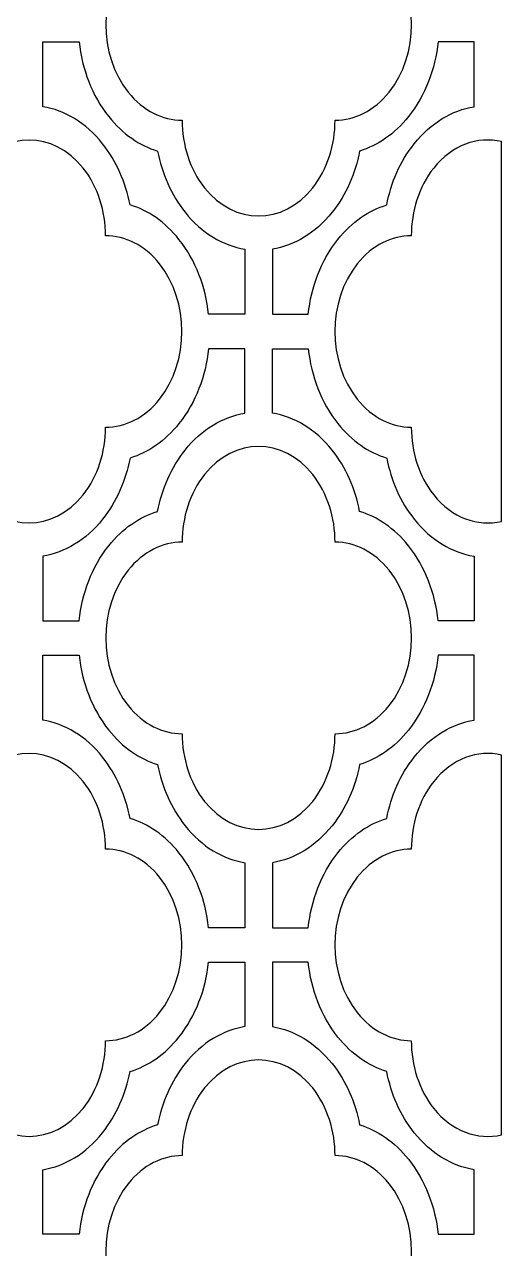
# Model space of a CAD drawing. Header units: centimetres. Extents: x -88 to 88, y -108 to 108.
# Drawn here: x -34.3 to -6.4, y -71.5 to 0 of the extents above; entities that cross this region are included whole.
import ezdxf

# ---------------------------------------------------------------- set-up
doc = ezdxf.new("R2010")
doc.units = ezdxf.units.CM
doc.header["$MEASUREMENT"] = 0
doc.layers.add('layer 1', color=7, linetype='Continuous')

msp = doc.modelspace()

# ---------------------------------------------------------------- linework, layer by layer
at = {"layer": 'layer 1', "color": 114}
for points, knots in [([(-25.06943, 5.59285), (-25.06894, 7.02351), (-24.63297, 8.45397), (-23.76153, 9.54527), (-23.76153, 9.54527), (-22.01764, 11.72912), (-19.1892, 11.72911), (-17.44532, 9.54527), (-17.44532, 9.54527), (-16.57389, 8.45397), (-16.1379, 7.02353), (-16.13741, 5.59285), (-16.13741, 5.59285), (-14.99497, 5.59224), (-13.85269, 5.04627), (-12.98126, 3.95499), (-12.98126, 3.95499), (-11.23738, 1.77114), (-11.23738, -1.77089), (-12.98126, -3.95473), (-12.98126, -3.95473), (-13.85264, -5.04595), (-14.99482, -5.59191), (-16.13719, -5.59259), (-16.13719, -5.59259), (-16.13767, -7.02333), (-16.57367, -8.45387), (-17.44516, -9.54523), (-17.44516, -9.54523), (-19.18912, -11.72918), (-22.01771, -11.72915), (-23.76168, -9.54522), (-23.76168, -9.54522), (-24.63316, -8.45387), (-25.06916, -7.02335), (-25.06964, -5.59261), (-25.06964, -5.59261), (-26.21201, -5.59193), (-27.3542, -5.04595), (-28.22558, -3.95473), (-28.22558, -3.95473), (-29.96947, -1.77089), (-29.96947, 1.77114), (-28.22558, 3.95499), (-28.22558, 3.95499), (-27.35415, 5.04627), (-26.21187, 5.59224), (-25.06943, 5.59285)], [0, 0, 0, 0, 0.07692308, 0.07692308, 0.07692308, 0.07692308, 0.15384615, 0.15384615, 0.15384615, 0.15384615, 0.23076923, 0.23076923, 0.23076923, 0.23076923, 0.30769231, 0.30769231, 0.30769231, 0.30769231, 0.38461538, 0.38461538, 0.38461538, 0.38461538, 0.46153846, 0.46153846, 0.46153846, 0.46153846, 0.53846154, 0.53846154, 0.53846154, 0.53846154, 0.61538462, 0.61538462, 0.61538462, 0.61538462, 0.69230769, 0.69230769, 0.69230769, 0.69230769, 0.76923077, 0.76923077, 0.76923077, 0.76923077, 0.84615385, 0.84615385, 0.84615385, 0.84615385, 1, 1, 1, 1]), ([(-21.40733, -16.92447), (-21.40734, -15.65971), (-21.40733, -14.39493), (-21.40733, -13.13017), (-21.40733, -13.13017), (-22.6843, -12.91792), (-23.91766, -12.19752), (-24.89865, -10.96904), (-24.89865, -10.96904), (-25.71602, -9.94545), (-26.25169, -8.70245), (-26.50569, -7.39129), (-26.50569, -7.39129), (-27.55273, -7.0732), (-28.54533, -6.40235), (-29.36271, -5.37875), (-29.36271, -5.37875), (-30.34369, -4.15027), (-30.91894, -2.60579), (-31.08845, -1.0067), (-31.08845, -1.0067), (-31.08845, -1.0067), (-33.2107, -1.00674), (-33.2107, -1.00674), (-33.2107, -1.00674), (-33.2107, -1.00674), (-33.2107, -4.80081), (-33.2107, -4.80081), (-33.2107, -4.80081), (-31.93376, -5.01306), (-30.70038, -5.73343), (-29.71939, -6.96192), (-29.71939, -6.96192), (-28.90201, -7.98551), (-28.36631, -9.22853), (-28.11232, -10.53972), (-28.11232, -10.53972), (-27.0653, -10.85781), (-26.07271, -11.52862), (-25.25533, -12.55221), (-25.25533, -12.55221), (-24.2743, -13.78075), (-23.69903, -15.32534), (-23.52956, -16.92453), (-23.52956, -16.92453), (-23.52956, -16.92453), (-21.40733, -16.92447), (-21.40733, -16.92447)], [0, 0, 0, 0, 0.07692308, 0.07692308, 0.07692308, 0.07692308, 0.15384615, 0.15384615, 0.15384615, 0.15384615, 0.23076923, 0.23076923, 0.23076923, 0.23076923, 0.30769231, 0.30769231, 0.30769231, 0.30769231, 0.38461538, 0.38461538, 0.38461538, 0.38461538, 0.46153846, 0.46153846, 0.46153846, 0.46153846, 0.53846154, 0.53846154, 0.53846154, 0.53846154, 0.61538462, 0.61538462, 0.61538462, 0.61538462, 0.69230769, 0.69230769, 0.69230769, 0.69230769, 0.76923077, 0.76923077, 0.76923077, 0.76923077, 0.84615385, 0.84615385, 0.84615385, 0.84615385, 1, 1, 1, 1]), ([(-19.7995, -16.92447), (-19.79951, -15.65971), (-19.79953, -14.39494), (-19.79954, -13.13018), (-19.79954, -13.13018), (-18.52257, -12.91794), (-17.2892, -12.19755), (-16.30819, -10.96904), (-16.30819, -10.96904), (-15.49082, -9.94546), (-14.95512, -8.70245), (-14.70111, -7.39128), (-14.70111, -7.39128), (-13.65409, -7.0732), (-12.66149, -6.40232), (-11.84413, -5.37875), (-11.84413, -5.37875), (-10.86316, -4.1503), (-10.28787, -2.60583), (-10.11836, -1.00675), (-10.11836, -1.00675), (-10.11836, -1.00675), (-8.02114, -1.00675), (-8.02114, -1.00675), (-8.02114, -1.00675), (-8.02114, -1.00675), (-8.02114, -1.00676), (-8.02114, -1.00676), (-8.02114, -1.00676), (-8.02114, -1.00676), (-8.0211, -4.80104), (-8.0211, -4.80104), (-8.0211, -4.80104), (-9.29808, -5.01329), (-10.53145, -5.73368), (-11.51246, -6.96218), (-11.51246, -6.96218), (-12.32982, -7.98576), (-12.86553, -9.22877), (-13.11953, -10.53994), (-13.11953, -10.53994), (-14.16656, -10.85802), (-15.15915, -11.5289), (-15.97652, -12.55248), (-15.97652, -12.55248), (-16.95748, -13.78093), (-17.53278, -15.32539), (-17.70229, -16.92447), (-17.70229, -16.92447), (-17.70229, -16.92447), (-19.7995, -16.92447), (-19.7995, -16.92447)], [0, 0, 0, 0, 0.07142857, 0.07142857, 0.07142857, 0.07142857, 0.14285714, 0.14285714, 0.14285714, 0.14285714, 0.21428571, 0.21428571, 0.21428571, 0.21428571, 0.28571429, 0.28571429, 0.28571429, 0.28571429, 0.35714286, 0.35714286, 0.35714286, 0.35714286, 0.42857143, 0.42857143, 0.42857143, 0.42857143, 0.5, 0.5, 0.5, 0.5, 0.57142857, 0.57142857, 0.57142857, 0.57142857, 0.64285714, 0.64285714, 0.64285714, 0.64285714, 0.71428571, 0.71428571, 0.71428571, 0.71428571, 0.78571429, 0.78571429, 0.78571429, 0.78571429, 0.85714286, 0.85714286, 0.85714286, 0.85714286, 1, 1, 1, 1]), ([(-38.48063, -12.33836), (-38.48014, -10.9077), (-38.04417, -9.47723), (-37.17273, -8.38593), (-37.17273, -8.38593), (-35.42885, -6.20208), (-32.6004, -6.20209), (-30.85652, -8.38593), (-30.85652, -8.38593), (-29.98509, -9.47723), (-29.5491, -10.90767), (-29.54861, -12.33836), (-29.54861, -12.33836), (-28.40618, -12.33896), (-27.26389, -12.88493), (-26.39246, -13.97621), (-26.39246, -13.97621), (-24.64858, -16.16006), (-24.64858, -19.7021), (-26.39246, -21.88593), (-26.39246, -21.88593), (-27.26384, -22.97715), (-28.40603, -23.52311), (-29.54839, -23.52379), (-29.54839, -23.52379), (-29.54887, -24.95453), (-29.98488, -26.38508), (-30.85636, -27.47643), (-30.85636, -27.47643), (-32.60033, -29.66038), (-35.42892, -29.66036), (-37.17288, -27.47642), (-37.17288, -27.47642), (-38.04436, -26.38508), (-38.48036, -24.95455), (-38.48085, -23.52381), (-38.48085, -23.52381), (-39.62321, -23.52313), (-40.76541, -22.97715), (-41.63679, -21.88593), (-41.63679, -21.88593), (-43.38067, -19.7021), (-43.38067, -16.16006), (-41.63679, -13.97621), (-41.63679, -13.97621), (-40.76535, -12.88493), (-39.62308, -12.33896), (-38.48063, -12.33836)], [0, 0, 0, 0, 0.07692308, 0.07692308, 0.07692308, 0.07692308, 0.15384615, 0.15384615, 0.15384615, 0.15384615, 0.23076923, 0.23076923, 0.23076923, 0.23076923, 0.30769231, 0.30769231, 0.30769231, 0.30769231, 0.38461538, 0.38461538, 0.38461538, 0.38461538, 0.46153846, 0.46153846, 0.46153846, 0.46153846, 0.53846154, 0.53846154, 0.53846154, 0.53846154, 0.61538462, 0.61538462, 0.61538462, 0.61538462, 0.69230769, 0.69230769, 0.69230769, 0.69230769, 0.76923077, 0.76923077, 0.76923077, 0.76923077, 0.84615385, 0.84615385, 0.84615385, 0.84615385, 1, 1, 1, 1]), ([(-6.41334, -6.83884), (-6.41334, -6.83884), (-6.41334, -29.02358), (-6.41334, -29.02358), (-6.41334, -29.02358), (-7.80699, -29.3412), (-9.29811, -28.8255), (-10.37533, -27.4765), (-10.37533, -27.4765), (-11.24676, -26.38521), (-11.68274, -24.95475), (-11.68324, -23.52407), (-11.68324, -23.52407), (-12.82567, -23.52347), (-13.96795, -22.9775), (-14.83939, -21.88621), (-14.83939, -21.88621), (-16.58326, -19.70236), (-16.58326, -16.16033), (-14.83939, -13.97649), (-14.83939, -13.97649), (-13.96801, -12.88527), (-12.82582, -12.33932), (-11.68346, -12.33864), (-11.68346, -12.33864), (-11.68298, -10.9079), (-11.24697, -9.47735), (-10.37549, -8.386), (-10.37549, -8.386), (-9.29821, -7.03694), (-7.80705, -6.52121), (-6.41334, -6.83884)], [0, 0, 0, 0, 0.11111111, 0.11111111, 0.11111111, 0.11111111, 0.22222222, 0.22222222, 0.22222222, 0.22222222, 0.33333333, 0.33333333, 0.33333333, 0.33333333, 0.44444444, 0.44444444, 0.44444444, 0.44444444, 0.55555556, 0.55555556, 0.55555556, 0.55555556, 0.66666667, 0.66666667, 0.66666667, 0.66666667, 0.77777778, 0.77777778, 0.77777778, 0.77777778, 1, 1, 1, 1]), ([(-21.40733, -18.93796), (-21.40733, -18.93796), (-21.40733, -19.92973), (-21.40733, -19.92973), (-21.40733, -19.92973), (-21.40733, -19.92973), (-21.40733, -19.9369), (-21.40733, -19.9369), (-21.40733, -19.9369), (-21.40733, -19.9369), (-21.4073, -22.70092), (-21.4073, -22.70092), (-21.4073, -22.70092), (-22.68427, -22.91317), (-23.91764, -23.63356), (-24.89865, -24.86206), (-24.89865, -24.86206), (-25.71601, -25.88564), (-26.25172, -27.12866), (-26.50572, -28.43983), (-26.50572, -28.43983), (-27.55275, -28.7579), (-28.54535, -29.42878), (-29.36271, -30.45236), (-29.36271, -30.45236), (-30.34367, -31.68081), (-30.91897, -33.22528), (-31.08848, -34.82435), (-31.08848, -34.82435), (-31.08848, -34.82435), (-33.2107, -34.82436), (-33.2107, -34.82436), (-33.2107, -34.82436), (-33.2107, -34.82436), (-33.21075, -31.06138), (-33.21075, -31.06138), (-33.21075, -31.06138), (-31.93377, -30.84914), (-30.7004, -30.12875), (-29.71939, -28.90024), (-29.71939, -28.90024), (-28.90203, -27.87667), (-28.36632, -26.63365), (-28.11232, -25.32248), (-28.11232, -25.32248), (-27.06529, -25.00441), (-26.0727, -24.33352), (-25.25533, -23.30995), (-25.25533, -23.30995), (-24.27437, -22.0815), (-23.69907, -20.53703), (-23.52956, -18.93796), (-23.52956, -18.93796), (-23.52956, -18.93796), (-21.40733, -18.93796), (-21.40733, -18.93796)], [0, 0, 0, 0, 0.06666667, 0.06666667, 0.06666667, 0.06666667, 0.13333333, 0.13333333, 0.13333333, 0.13333333, 0.2, 0.2, 0.2, 0.2, 0.26666667, 0.26666667, 0.26666667, 0.26666667, 0.33333333, 0.33333333, 0.33333333, 0.33333333, 0.4, 0.4, 0.4, 0.4, 0.46666667, 0.46666667, 0.46666667, 0.46666667, 0.53333333, 0.53333333, 0.53333333, 0.53333333, 0.6, 0.6, 0.6, 0.6, 0.66666667, 0.66666667, 0.66666667, 0.66666667, 0.73333333, 0.73333333, 0.73333333, 0.73333333, 0.8, 0.8, 0.8, 0.8, 0.86666667, 0.86666667, 0.86666667, 0.86666667, 1, 1, 1, 1]), ([(-19.7995, -18.93792), (-19.7995, -18.93792), (-19.79951, -22.70094), (-19.79951, -22.70094), (-19.79951, -22.70094), (-18.52254, -22.91319), (-17.28918, -23.63358), (-16.30819, -24.86206), (-16.30819, -24.86206), (-15.49081, -25.88565), (-14.95514, -27.12866), (-14.70115, -28.43982), (-14.70115, -28.43982), (-13.6541, -28.7579), (-12.66151, -29.42876), (-11.84413, -30.45236), (-11.84413, -30.45236), (-10.86315, -31.68083), (-10.28789, -33.22532), (-10.11839, -34.82441), (-10.11839, -34.82441), (-10.11839, -34.82441), (-8.02115, -34.82436), (-8.02115, -34.82436), (-8.02115, -34.82436), (-8.02115, -34.82436), (-8.02115, -31.06162), (-8.02115, -31.06162), (-8.02115, -31.06162), (-9.29809, -30.84936), (-10.53147, -30.12899), (-11.51246, -28.90051), (-11.51246, -28.90051), (-12.32984, -27.87691), (-12.86554, -26.6339), (-13.11953, -25.32271), (-13.11953, -25.32271), (-14.16655, -25.00462), (-15.15914, -24.3338), (-15.97652, -23.31022), (-15.97652, -23.31022), (-16.95755, -22.08168), (-17.53282, -20.53709), (-17.70229, -18.9379), (-17.70229, -18.9379), (-17.70229, -18.9379), (-19.7995, -18.93792), (-19.7995, -18.93792)], [0, 0, 0, 0, 0.07692308, 0.07692308, 0.07692308, 0.07692308, 0.15384615, 0.15384615, 0.15384615, 0.15384615, 0.23076923, 0.23076923, 0.23076923, 0.23076923, 0.30769231, 0.30769231, 0.30769231, 0.30769231, 0.38461538, 0.38461538, 0.38461538, 0.38461538, 0.46153846, 0.46153846, 0.46153846, 0.46153846, 0.53846154, 0.53846154, 0.53846154, 0.53846154, 0.61538462, 0.61538462, 0.61538462, 0.61538462, 0.69230769, 0.69230769, 0.69230769, 0.69230769, 0.76923077, 0.76923077, 0.76923077, 0.76923077, 0.84615385, 0.84615385, 0.84615385, 0.84615385, 1, 1, 1, 1]), ([(-16.13741, -41.42395), (-16.1379, -42.85461), (-16.57387, -44.28508), (-17.44531, -45.37638), (-17.44531, -45.37638), (-19.1892, -47.56023), (-22.01764, -47.56021), (-23.76152, -45.37638), (-23.76152, -45.37638), (-24.63295, -44.28508), (-25.06894, -42.85463), (-25.06943, -41.42395), (-25.06943, -41.42395), (-26.21186, -41.42335), (-27.35415, -40.87738), (-28.22558, -39.78609), (-28.22558, -39.78609), (-29.96946, -37.60225), (-29.96946, -34.06021), (-28.22558, -31.87638), (-28.22558, -31.87638), (-27.3542, -30.78516), (-26.21202, -30.2392), (-25.06965, -30.23852), (-25.06965, -30.23852), (-25.06917, -28.80778), (-24.63317, -27.37723), (-23.76168, -26.28588), (-23.76168, -26.28588), (-22.01771, -24.10193), (-19.18912, -24.10195), (-17.44516, -26.28589), (-17.44516, -26.28589), (-16.57368, -27.37723), (-16.13768, -28.80776), (-16.13719, -30.23849), (-16.13719, -30.23849), (-14.99483, -30.23918), (-13.85264, -30.78516), (-12.98126, -31.87638), (-12.98126, -31.87638), (-11.23737, -34.06021), (-11.23737, -37.60225), (-12.98126, -39.78609), (-12.98126, -39.78609), (-13.85269, -40.87738), (-14.99496, -41.42335), (-16.13741, -41.42395)], [0, 0, 0, 0, 0.07692308, 0.07692308, 0.07692308, 0.07692308, 0.15384615, 0.15384615, 0.15384615, 0.15384615, 0.23076923, 0.23076923, 0.23076923, 0.23076923, 0.30769231, 0.30769231, 0.30769231, 0.30769231, 0.38461538, 0.38461538, 0.38461538, 0.38461538, 0.46153846, 0.46153846, 0.46153846, 0.46153846, 0.53846154, 0.53846154, 0.53846154, 0.53846154, 0.61538462, 0.61538462, 0.61538462, 0.61538462, 0.69230769, 0.69230769, 0.69230769, 0.69230769, 0.76923077, 0.76923077, 0.76923077, 0.76923077, 0.84615385, 0.84615385, 0.84615385, 0.84615385, 1, 1, 1, 1]), ([(-21.40734, -52.75555), (-21.40734, -52.75555), (-21.40734, -51.754), (-21.40734, -51.754), (-21.40734, -51.754), (-21.40734, -51.754), (-21.40734, -51.74476), (-21.40734, -51.74476), (-21.40734, -51.74476), (-21.40734, -51.74476), (-21.40734, -48.9615), (-21.40734, -48.9615), (-21.40734, -48.9615), (-22.68428, -48.74924), (-23.91766, -48.02888), (-24.89865, -46.80039), (-24.89865, -46.80039), (-25.71603, -45.77679), (-26.25173, -44.53378), (-26.50572, -43.22259), (-26.50572, -43.22259), (-27.55274, -42.9045), (-28.54534, -42.23369), (-29.36271, -41.2101), (-29.36271, -41.2101), (-30.34375, -39.98156), (-30.91901, -38.43697), (-31.08848, -36.83778), (-31.08848, -36.83778), (-31.08848, -36.83778), (-33.2107, -36.83781), (-33.2107, -36.83781), (-33.2107, -36.83781), (-33.2107, -36.83781), (-33.21071, -40.63214), (-33.21071, -40.63214), (-33.21071, -40.63214), (-31.93374, -40.84439), (-30.70038, -41.56478), (-29.71939, -42.79327), (-29.71939, -42.79327), (-28.90202, -43.81686), (-28.36635, -45.05986), (-28.11235, -46.37102), (-28.11235, -46.37102), (-27.06531, -46.6891), (-26.07271, -47.35996), (-25.25533, -48.38356), (-25.25533, -48.38356), (-24.27435, -49.61203), (-23.6991, -51.15652), (-23.5296, -52.75561), (-23.5296, -52.75561), (-23.5296, -52.75561), (-21.40734, -52.75555), (-21.40734, -52.75555)], [0, 0, 0, 0, 0.06666667, 0.06666667, 0.06666667, 0.06666667, 0.13333333, 0.13333333, 0.13333333, 0.13333333, 0.2, 0.2, 0.2, 0.2, 0.26666667, 0.26666667, 0.26666667, 0.26666667, 0.33333333, 0.33333333, 0.33333333, 0.33333333, 0.4, 0.4, 0.4, 0.4, 0.46666667, 0.46666667, 0.46666667, 0.46666667, 0.53333333, 0.53333333, 0.53333333, 0.53333333, 0.6, 0.6, 0.6, 0.6, 0.66666667, 0.66666667, 0.66666667, 0.66666667, 0.73333333, 0.73333333, 0.73333333, 0.73333333, 0.8, 0.8, 0.8, 0.8, 0.86666667, 0.86666667, 0.86666667, 0.86666667, 1, 1, 1, 1]), ([(-19.7995, -52.75555), (-19.7995, -52.75555), (-19.7995, -48.96153), (-19.7995, -48.96153), (-19.7995, -48.96153), (-18.52253, -48.74929), (-17.28918, -48.02889), (-16.30819, -46.80039), (-16.30819, -46.80039), (-15.49082, -45.77682), (-14.95513, -44.53378), (-14.70113, -43.2226), (-14.70113, -43.2226), (-13.6541, -42.90452), (-12.66151, -42.2337), (-11.84413, -41.21011), (-11.84413, -41.21011), (-10.86311, -39.98159), (-10.28785, -38.437), (-10.11837, -36.83783), (-10.11837, -36.83783), (-10.11837, -36.83783), (-8.02115, -36.83783), (-8.02115, -36.83783), (-8.02115, -36.83783), (-8.02115, -36.83783), (-8.02115, -40.63186), (-8.02115, -40.63186), (-8.02115, -40.63186), (-9.29811, -40.8441), (-10.53147, -41.5645), (-11.51246, -42.793), (-11.51246, -42.793), (-12.32982, -43.81658), (-12.86552, -45.05961), (-13.11951, -46.37079), (-13.11951, -46.37079), (-14.16654, -46.68887), (-15.15913, -47.35969), (-15.97652, -48.38328), (-15.97652, -48.38328), (-16.95753, -49.6118), (-17.53279, -51.15639), (-17.70227, -52.75557), (-17.70227, -52.75557), (-17.70227, -52.75557), (-19.7995, -52.75555), (-19.7995, -52.75555)], [0, 0, 0, 0, 0.07692308, 0.07692308, 0.07692308, 0.07692308, 0.15384615, 0.15384615, 0.15384615, 0.15384615, 0.23076923, 0.23076923, 0.23076923, 0.23076923, 0.30769231, 0.30769231, 0.30769231, 0.30769231, 0.38461538, 0.38461538, 0.38461538, 0.38461538, 0.46153846, 0.46153846, 0.46153846, 0.46153846, 0.53846154, 0.53846154, 0.53846154, 0.53846154, 0.61538462, 0.61538462, 0.61538462, 0.61538462, 0.69230769, 0.69230769, 0.69230769, 0.69230769, 0.76923077, 0.76923077, 0.76923077, 0.76923077, 0.84615385, 0.84615385, 0.84615385, 0.84615385, 1, 1, 1, 1]), ([(-29.54861, -59.35515), (-29.5491, -60.78581), (-29.98507, -62.21628), (-30.85651, -63.30758), (-30.85651, -63.30758), (-32.6004, -65.49143), (-35.42885, -65.49142), (-37.17272, -63.30758), (-37.17272, -63.30758), (-38.04416, -62.21628), (-38.48014, -60.78584), (-38.48063, -59.35515), (-38.48063, -59.35515), (-39.62307, -59.35455), (-40.76535, -58.80858), (-41.63679, -57.7173), (-41.63679, -57.7173), (-43.38066, -55.53345), (-43.38066, -51.99141), (-41.63679, -49.80758), (-41.63679, -49.80758), (-40.76541, -48.71636), (-39.62322, -48.1704), (-38.48086, -48.16972), (-38.48086, -48.16972), (-38.48037, -46.73898), (-38.04437, -45.30843), (-37.17288, -44.21708), (-37.17288, -44.21708), (-35.42892, -42.03313), (-32.60033, -42.03315), (-30.85636, -44.21709), (-30.85636, -44.21709), (-29.98488, -45.30843), (-29.54888, -46.73896), (-29.5484, -48.1697), (-29.5484, -48.1697), (-28.40604, -48.17038), (-27.26384, -48.71636), (-26.39246, -49.80758), (-26.39246, -49.80758), (-24.64858, -51.99141), (-24.64858, -55.53345), (-26.39246, -57.7173), (-26.39246, -57.7173), (-27.26389, -58.80858), (-28.40617, -59.35455), (-29.54861, -59.35515)], [0, 0, 0, 0, 0.07692308, 0.07692308, 0.07692308, 0.07692308, 0.15384615, 0.15384615, 0.15384615, 0.15384615, 0.23076923, 0.23076923, 0.23076923, 0.23076923, 0.30769231, 0.30769231, 0.30769231, 0.30769231, 0.38461538, 0.38461538, 0.38461538, 0.38461538, 0.46153846, 0.46153846, 0.46153846, 0.46153846, 0.53846154, 0.53846154, 0.53846154, 0.53846154, 0.61538462, 0.61538462, 0.61538462, 0.61538462, 0.69230769, 0.69230769, 0.69230769, 0.69230769, 0.76923077, 0.76923077, 0.76923077, 0.76923077, 0.84615385, 0.84615385, 0.84615385, 0.84615385, 1, 1, 1, 1]), ([(-6.41334, -42.66993), (-6.41334, -42.66993), (-6.41334, -64.85466), (-6.41334, -64.85466), (-6.41334, -64.85466), (-7.80706, -65.17228), (-9.29821, -64.65656), (-10.37549, -63.3075), (-10.37549, -63.3075), (-11.24696, -62.21616), (-11.68297, -60.78563), (-11.68345, -59.3549), (-11.68345, -59.3549), (-12.82581, -59.35421), (-13.96801, -58.80824), (-14.83939, -57.71702), (-14.83939, -57.71702), (-16.58327, -55.53318), (-16.58327, -51.99115), (-14.83939, -49.8073), (-14.83939, -49.8073), (-13.96795, -48.71601), (-12.82568, -48.17004), (-11.68324, -48.16944), (-11.68324, -48.16944), (-11.68274, -46.73878), (-11.24678, -45.30831), (-10.37533, -44.21701), (-10.37533, -44.21701), (-9.2981, -42.868), (-7.80699, -42.3523), (-6.41334, -42.66993)], [0, 0, 0, 0, 0.11111111, 0.11111111, 0.11111111, 0.11111111, 0.22222222, 0.22222222, 0.22222222, 0.22222222, 0.33333333, 0.33333333, 0.33333333, 0.33333333, 0.44444444, 0.44444444, 0.44444444, 0.44444444, 0.55555556, 0.55555556, 0.55555556, 0.55555556, 0.66666667, 0.66666667, 0.66666667, 0.66666667, 0.77777778, 0.77777778, 0.77777778, 0.77777778, 1, 1, 1, 1]), ([(-33.2107, -70.65545), (-33.2107, -70.65545), (-31.08846, -70.65545), (-31.08846, -70.65545), (-31.08846, -70.65545), (-30.91899, -69.05627), (-30.34373, -67.51168), (-29.36271, -66.28316), (-29.36271, -66.28316), (-28.54533, -65.25958), (-27.55273, -64.58875), (-26.50571, -64.27067), (-26.50571, -64.27067), (-26.25171, -62.95949), (-25.71601, -61.71646), (-24.89865, -60.69288), (-24.89865, -60.69288), (-23.91766, -59.46439), (-22.68431, -58.74398), (-21.40734, -58.53174), (-21.40734, -58.53174), (-21.40734, -58.53174), (-21.40734, -54.76903), (-21.40734, -54.76903), (-21.40734, -54.76903), (-21.40734, -54.76903), (-23.52958, -54.76903), (-23.52958, -54.76903), (-23.52958, -54.76903), (-23.69905, -56.3682), (-24.27431, -57.91279), (-25.25533, -59.14131), (-25.25533, -59.14131), (-26.07271, -60.1649), (-27.06531, -60.83573), (-28.11234, -61.1538), (-28.11234, -61.1538), (-28.36633, -62.46498), (-28.90203, -63.70802), (-29.71939, -64.73159), (-29.71939, -64.73159), (-30.70038, -65.96009), (-31.93373, -66.68049), (-33.2107, -66.89274), (-33.2107, -66.89274), (-33.2107, -66.89274), (-33.2107, -69.67485), (-33.2107, -69.67485), (-33.2107, -69.67485), (-33.2107, -69.67485), (-33.2107, -70.65545), (-33.2107, -70.65545)], [0, 0, 0, 0, 0.07142857, 0.07142857, 0.07142857, 0.07142857, 0.14285714, 0.14285714, 0.14285714, 0.14285714, 0.21428571, 0.21428571, 0.21428571, 0.21428571, 0.28571429, 0.28571429, 0.28571429, 0.28571429, 0.35714286, 0.35714286, 0.35714286, 0.35714286, 0.42857143, 0.42857143, 0.42857143, 0.42857143, 0.5, 0.5, 0.5, 0.5, 0.57142857, 0.57142857, 0.57142857, 0.57142857, 0.64285714, 0.64285714, 0.64285714, 0.64285714, 0.71428571, 0.71428571, 0.71428571, 0.71428571, 0.78571429, 0.78571429, 0.78571429, 0.78571429, 0.85714286, 0.85714286, 0.85714286, 0.85714286, 1, 1, 1, 1]), ([(-8.02115, -70.65545), (-8.02115, -70.65545), (-10.11836, -70.65549), (-10.11836, -70.65549), (-10.11836, -70.65549), (-10.28782, -69.0563), (-10.86309, -67.51171), (-11.84413, -66.28318), (-11.84413, -66.28318), (-12.6615, -65.25959), (-13.65409, -64.58877), (-14.70111, -64.27069), (-14.70111, -64.27069), (-14.95511, -62.95949), (-15.49081, -61.71648), (-16.30819, -60.69288), (-16.30819, -60.69288), (-17.28918, -59.4644), (-18.52256, -58.74403), (-19.7995, -58.53177), (-19.7995, -58.53177), (-19.7995, -58.53177), (-19.7995, -54.76902), (-19.7995, -54.76902), (-19.7995, -54.76902), (-19.7995, -54.76902), (-17.70225, -54.76898), (-17.70225, -54.76898), (-17.70225, -54.76898), (-17.53275, -56.36807), (-16.9575, -57.91256), (-15.97652, -59.14103), (-15.97652, -59.14103), (-15.15913, -60.16463), (-14.16654, -60.83549), (-13.1195, -61.15358), (-13.1195, -61.15358), (-12.8655, -62.46474), (-12.32983, -63.70774), (-11.51246, -64.73133), (-11.51246, -64.73133), (-10.53147, -65.95981), (-9.29811, -66.6802), (-8.02114, -66.89246), (-8.02114, -66.89246), (-8.02114, -66.89246), (-8.02115, -69.62257), (-8.02115, -69.62257), (-8.02115, -69.62257), (-8.02115, -69.62257), (-8.02115, -69.62258), (-8.02115, -69.62258), (-8.02115, -69.62258), (-8.02115, -69.62258), (-8.02115, -70.65544), (-8.02115, -70.65544), (-8.02115, -70.65544), (-8.02115, -70.65544), (-8.02115, -70.65545), (-8.02115, -70.65545)], [0, 0, 0, 0, 0.0625, 0.0625, 0.0625, 0.0625, 0.125, 0.125, 0.125, 0.125, 0.1875, 0.1875, 0.1875, 0.1875, 0.25, 0.25, 0.25, 0.25, 0.3125, 0.3125, 0.3125, 0.3125, 0.375, 0.375, 0.375, 0.375, 0.4375, 0.4375, 0.4375, 0.4375, 0.5, 0.5, 0.5, 0.5, 0.5625, 0.5625, 0.5625, 0.5625, 0.625, 0.625, 0.625, 0.625, 0.6875, 0.6875, 0.6875, 0.6875, 0.75, 0.75, 0.75, 0.75, 0.8125, 0.8125, 0.8125, 0.8125, 0.875, 0.875, 0.875, 0.875, 1, 1, 1, 1]), ([(-25.06943, -66.06932), (-25.06894, -64.63866), (-24.63297, -63.20819), (-23.76153, -62.11689), (-23.76153, -62.11689), (-22.01764, -59.93305), (-19.1892, -59.93306), (-17.44532, -62.11689), (-17.44532, -62.11689), (-16.57389, -63.20819), (-16.1379, -64.63864), (-16.13741, -66.06932), (-16.13741, -66.06932), (-14.99497, -66.06992), (-13.85269, -66.61589), (-12.98126, -67.70718), (-12.98126, -67.70718), (-11.23738, -69.89103), (-11.23738, -73.43306), (-12.98126, -75.6169), (-12.98126, -75.6169), (-13.85264, -76.70812), (-14.99482, -77.25407), (-16.13719, -77.25476), (-16.13719, -77.25476), (-16.13767, -78.68549), (-16.57367, -80.11604), (-17.44516, -81.20739), (-17.44516, -81.20739), (-19.18912, -83.39134), (-22.01771, -83.39132), (-23.76168, -81.20738), (-23.76168, -81.20738), (-24.63316, -80.11604), (-25.06916, -78.68552), (-25.06964, -77.25478), (-25.06964, -77.25478), (-26.21201, -77.2541), (-27.3542, -76.70812), (-28.22558, -75.6169), (-28.22558, -75.6169), (-29.96947, -73.43306), (-29.96947, -69.89103), (-28.22558, -67.70718), (-28.22558, -67.70718), (-27.35415, -66.61589), (-26.21187, -66.06992), (-25.06943, -66.06932)], [0, 0, 0, 0, 0.07692308, 0.07692308, 0.07692308, 0.07692308, 0.15384615, 0.15384615, 0.15384615, 0.15384615, 0.23076923, 0.23076923, 0.23076923, 0.23076923, 0.30769231, 0.30769231, 0.30769231, 0.30769231, 0.38461538, 0.38461538, 0.38461538, 0.38461538, 0.46153846, 0.46153846, 0.46153846, 0.46153846, 0.53846154, 0.53846154, 0.53846154, 0.53846154, 0.61538462, 0.61538462, 0.61538462, 0.61538462, 0.69230769, 0.69230769, 0.69230769, 0.69230769, 0.76923077, 0.76923077, 0.76923077, 0.76923077, 0.84615385, 0.84615385, 0.84615385, 0.84615385, 1, 1, 1, 1])]:
    msp.add_open_spline(points, degree=3, knots=knots, dxfattribs=at)
at = {"layer": 'layer 1', "color": 250, "lineweight": 9}
for points, knots in [([(-25.06943, 5.59285), (-25.06894, 7.02351), (-24.63297, 8.45397), (-23.76153, 9.54527), (-23.76153, 9.54527), (-22.01764, 11.72912), (-19.1892, 11.72911), (-17.44532, 9.54527), (-17.44532, 9.54527), (-16.57389, 8.45397), (-16.1379, 7.02353), (-16.13741, 5.59285), (-16.13741, 5.59285), (-14.99497, 5.59224), (-13.85269, 5.04627), (-12.98126, 3.95499), (-12.98126, 3.95499), (-11.23738, 1.77114), (-11.23738, -1.77089), (-12.98126, -3.95473), (-12.98126, -3.95473), (-13.85264, -5.04595), (-14.99482, -5.59191), (-16.13719, -5.59259), (-16.13719, -5.59259), (-16.13767, -7.02333), (-16.57367, -8.45387), (-17.44516, -9.54523), (-17.44516, -9.54523), (-19.18912, -11.72918), (-22.01771, -11.72915), (-23.76168, -9.54522), (-23.76168, -9.54522), (-24.63316, -8.45387), (-25.06916, -7.02335), (-25.06964, -5.59261), (-25.06964, -5.59261), (-26.21201, -5.59193), (-27.3542, -5.04595), (-28.22558, -3.95473), (-28.22558, -3.95473), (-29.96947, -1.77089), (-29.96947, 1.77114), (-28.22558, 3.95499), (-28.22558, 3.95499), (-27.35415, 5.04627), (-26.21187, 5.59224), (-25.06943, 5.59285)], [0, 0, 0, 0, 0.07692308, 0.07692308, 0.07692308, 0.07692308, 0.15384615, 0.15384615, 0.15384615, 0.15384615, 0.23076923, 0.23076923, 0.23076923, 0.23076923, 0.30769231, 0.30769231, 0.30769231, 0.30769231, 0.38461538, 0.38461538, 0.38461538, 0.38461538, 0.46153846, 0.46153846, 0.46153846, 0.46153846, 0.53846154, 0.53846154, 0.53846154, 0.53846154, 0.61538462, 0.61538462, 0.61538462, 0.61538462, 0.69230769, 0.69230769, 0.69230769, 0.69230769, 0.76923077, 0.76923077, 0.76923077, 0.76923077, 0.84615385, 0.84615385, 0.84615385, 0.84615385, 1, 1, 1, 1]), ([(-21.40733, -16.92447), (-21.40734, -15.65971), (-21.40733, -14.39493), (-21.40733, -13.13017), (-21.40733, -13.13017), (-22.6843, -12.91792), (-23.91766, -12.19752), (-24.89865, -10.96904), (-24.89865, -10.96904), (-25.71602, -9.94545), (-26.25169, -8.70245), (-26.50569, -7.39129), (-26.50569, -7.39129), (-27.55273, -7.0732), (-28.54533, -6.40235), (-29.36271, -5.37875), (-29.36271, -5.37875), (-30.34369, -4.15027), (-30.91894, -2.60579), (-31.08845, -1.0067), (-31.08845, -1.0067), (-31.08845, -1.0067), (-33.2107, -1.00674), (-33.2107, -1.00674), (-33.2107, -1.00674), (-33.2107, -1.00674), (-33.2107, -4.80081), (-33.2107, -4.80081), (-33.2107, -4.80081), (-31.93376, -5.01306), (-30.70038, -5.73343), (-29.71939, -6.96192), (-29.71939, -6.96192), (-28.90201, -7.98551), (-28.36631, -9.22853), (-28.11232, -10.53972), (-28.11232, -10.53972), (-27.0653, -10.85781), (-26.07271, -11.52862), (-25.25533, -12.55221), (-25.25533, -12.55221), (-24.2743, -13.78075), (-23.69903, -15.32534), (-23.52956, -16.92453), (-23.52956, -16.92453), (-23.52956, -16.92453), (-21.40733, -16.92447), (-21.40733, -16.92447)], [0, 0, 0, 0, 0.07692308, 0.07692308, 0.07692308, 0.07692308, 0.15384615, 0.15384615, 0.15384615, 0.15384615, 0.23076923, 0.23076923, 0.23076923, 0.23076923, 0.30769231, 0.30769231, 0.30769231, 0.30769231, 0.38461538, 0.38461538, 0.38461538, 0.38461538, 0.46153846, 0.46153846, 0.46153846, 0.46153846, 0.53846154, 0.53846154, 0.53846154, 0.53846154, 0.61538462, 0.61538462, 0.61538462, 0.61538462, 0.69230769, 0.69230769, 0.69230769, 0.69230769, 0.76923077, 0.76923077, 0.76923077, 0.76923077, 0.84615385, 0.84615385, 0.84615385, 0.84615385, 1, 1, 1, 1]), ([(-19.7995, -16.92447), (-19.79951, -15.65971), (-19.79953, -14.39494), (-19.79954, -13.13018), (-19.79954, -13.13018), (-18.52257, -12.91794), (-17.2892, -12.19755), (-16.30819, -10.96904), (-16.30819, -10.96904), (-15.49082, -9.94546), (-14.95512, -8.70245), (-14.70111, -7.39128), (-14.70111, -7.39128), (-13.65409, -7.0732), (-12.66149, -6.40232), (-11.84413, -5.37875), (-11.84413, -5.37875), (-10.86316, -4.1503), (-10.28787, -2.60583), (-10.11836, -1.00675), (-10.11836, -1.00675), (-10.11836, -1.00675), (-8.02114, -1.00675), (-8.02114, -1.00675), (-8.02114, -1.00675), (-8.02114, -1.00675), (-8.02114, -1.00676), (-8.02114, -1.00676), (-8.02114, -1.00676), (-8.02114, -1.00676), (-8.0211, -4.80104), (-8.0211, -4.80104), (-8.0211, -4.80104), (-9.29808, -5.01329), (-10.53145, -5.73368), (-11.51246, -6.96218), (-11.51246, -6.96218), (-12.32982, -7.98576), (-12.86553, -9.22877), (-13.11953, -10.53994), (-13.11953, -10.53994), (-14.16656, -10.85802), (-15.15915, -11.5289), (-15.97652, -12.55248), (-15.97652, -12.55248), (-16.95748, -13.78093), (-17.53278, -15.32539), (-17.70229, -16.92447), (-17.70229, -16.92447), (-17.70229, -16.92447), (-19.7995, -16.92447), (-19.7995, -16.92447)], [0, 0, 0, 0, 0.07142857, 0.07142857, 0.07142857, 0.07142857, 0.14285714, 0.14285714, 0.14285714, 0.14285714, 0.21428571, 0.21428571, 0.21428571, 0.21428571, 0.28571429, 0.28571429, 0.28571429, 0.28571429, 0.35714286, 0.35714286, 0.35714286, 0.35714286, 0.42857143, 0.42857143, 0.42857143, 0.42857143, 0.5, 0.5, 0.5, 0.5, 0.57142857, 0.57142857, 0.57142857, 0.57142857, 0.64285714, 0.64285714, 0.64285714, 0.64285714, 0.71428571, 0.71428571, 0.71428571, 0.71428571, 0.78571429, 0.78571429, 0.78571429, 0.78571429, 0.85714286, 0.85714286, 0.85714286, 0.85714286, 1, 1, 1, 1]), ([(-38.48063, -12.33836), (-38.48014, -10.9077), (-38.04417, -9.47723), (-37.17273, -8.38593), (-37.17273, -8.38593), (-35.42885, -6.20208), (-32.6004, -6.20209), (-30.85652, -8.38593), (-30.85652, -8.38593), (-29.98509, -9.47723), (-29.5491, -10.90767), (-29.54861, -12.33836), (-29.54861, -12.33836), (-28.40618, -12.33896), (-27.26389, -12.88493), (-26.39246, -13.97621), (-26.39246, -13.97621), (-24.64858, -16.16006), (-24.64858, -19.7021), (-26.39246, -21.88593), (-26.39246, -21.88593), (-27.26384, -22.97715), (-28.40603, -23.52311), (-29.54839, -23.52379), (-29.54839, -23.52379), (-29.54887, -24.95453), (-29.98488, -26.38508), (-30.85636, -27.47643), (-30.85636, -27.47643), (-32.60033, -29.66038), (-35.42892, -29.66036), (-37.17288, -27.47642), (-37.17288, -27.47642), (-38.04436, -26.38508), (-38.48036, -24.95455), (-38.48085, -23.52381), (-38.48085, -23.52381), (-39.62321, -23.52313), (-40.76541, -22.97715), (-41.63679, -21.88593), (-41.63679, -21.88593), (-43.38067, -19.7021), (-43.38067, -16.16006), (-41.63679, -13.97621), (-41.63679, -13.97621), (-40.76535, -12.88493), (-39.62308, -12.33896), (-38.48063, -12.33836)], [0, 0, 0, 0, 0.07692308, 0.07692308, 0.07692308, 0.07692308, 0.15384615, 0.15384615, 0.15384615, 0.15384615, 0.23076923, 0.23076923, 0.23076923, 0.23076923, 0.30769231, 0.30769231, 0.30769231, 0.30769231, 0.38461538, 0.38461538, 0.38461538, 0.38461538, 0.46153846, 0.46153846, 0.46153846, 0.46153846, 0.53846154, 0.53846154, 0.53846154, 0.53846154, 0.61538462, 0.61538462, 0.61538462, 0.61538462, 0.69230769, 0.69230769, 0.69230769, 0.69230769, 0.76923077, 0.76923077, 0.76923077, 0.76923077, 0.84615385, 0.84615385, 0.84615385, 0.84615385, 1, 1, 1, 1]), ([(-6.41334, -6.83884), (-6.41334, -6.83884), (-6.41334, -29.02358), (-6.41334, -29.02358), (-6.41334, -29.02358), (-7.80699, -29.3412), (-9.29811, -28.8255), (-10.37533, -27.4765), (-10.37533, -27.4765), (-11.24676, -26.38521), (-11.68274, -24.95475), (-11.68324, -23.52407), (-11.68324, -23.52407), (-12.82567, -23.52347), (-13.96795, -22.9775), (-14.83939, -21.88621), (-14.83939, -21.88621), (-16.58326, -19.70236), (-16.58326, -16.16033), (-14.83939, -13.97649), (-14.83939, -13.97649), (-13.96801, -12.88527), (-12.82582, -12.33932), (-11.68346, -12.33864), (-11.68346, -12.33864), (-11.68298, -10.9079), (-11.24697, -9.47735), (-10.37549, -8.386), (-10.37549, -8.386), (-9.29821, -7.03694), (-7.80705, -6.52121), (-6.41334, -6.83884)], [0, 0, 0, 0, 0.11111111, 0.11111111, 0.11111111, 0.11111111, 0.22222222, 0.22222222, 0.22222222, 0.22222222, 0.33333333, 0.33333333, 0.33333333, 0.33333333, 0.44444444, 0.44444444, 0.44444444, 0.44444444, 0.55555556, 0.55555556, 0.55555556, 0.55555556, 0.66666667, 0.66666667, 0.66666667, 0.66666667, 0.77777778, 0.77777778, 0.77777778, 0.77777778, 1, 1, 1, 1]), ([(-21.40733, -18.93796), (-21.40733, -18.93796), (-21.40733, -19.92973), (-21.40733, -19.92973), (-21.40733, -19.92973), (-21.40733, -19.92973), (-21.40733, -19.9369), (-21.40733, -19.9369), (-21.40733, -19.9369), (-21.40733, -19.9369), (-21.4073, -22.70092), (-21.4073, -22.70092), (-21.4073, -22.70092), (-22.68427, -22.91317), (-23.91764, -23.63356), (-24.89865, -24.86206), (-24.89865, -24.86206), (-25.71601, -25.88564), (-26.25172, -27.12866), (-26.50572, -28.43983), (-26.50572, -28.43983), (-27.55275, -28.7579), (-28.54535, -29.42878), (-29.36271, -30.45236), (-29.36271, -30.45236), (-30.34367, -31.68081), (-30.91897, -33.22528), (-31.08848, -34.82435), (-31.08848, -34.82435), (-31.08848, -34.82435), (-33.2107, -34.82436), (-33.2107, -34.82436), (-33.2107, -34.82436), (-33.2107, -34.82436), (-33.21075, -31.06138), (-33.21075, -31.06138), (-33.21075, -31.06138), (-31.93377, -30.84914), (-30.7004, -30.12875), (-29.71939, -28.90024), (-29.71939, -28.90024), (-28.90203, -27.87667), (-28.36632, -26.63365), (-28.11232, -25.32248), (-28.11232, -25.32248), (-27.06529, -25.00441), (-26.0727, -24.33352), (-25.25533, -23.30995), (-25.25533, -23.30995), (-24.27437, -22.0815), (-23.69907, -20.53703), (-23.52956, -18.93796), (-23.52956, -18.93796), (-23.52956, -18.93796), (-21.40733, -18.93796), (-21.40733, -18.93796)], [0, 0, 0, 0, 0.06666667, 0.06666667, 0.06666667, 0.06666667, 0.13333333, 0.13333333, 0.13333333, 0.13333333, 0.2, 0.2, 0.2, 0.2, 0.26666667, 0.26666667, 0.26666667, 0.26666667, 0.33333333, 0.33333333, 0.33333333, 0.33333333, 0.4, 0.4, 0.4, 0.4, 0.46666667, 0.46666667, 0.46666667, 0.46666667, 0.53333333, 0.53333333, 0.53333333, 0.53333333, 0.6, 0.6, 0.6, 0.6, 0.66666667, 0.66666667, 0.66666667, 0.66666667, 0.73333333, 0.73333333, 0.73333333, 0.73333333, 0.8, 0.8, 0.8, 0.8, 0.86666667, 0.86666667, 0.86666667, 0.86666667, 1, 1, 1, 1]), ([(-19.7995, -18.93792), (-19.7995, -18.93792), (-19.79951, -22.70094), (-19.79951, -22.70094), (-19.79951, -22.70094), (-18.52254, -22.91319), (-17.28918, -23.63358), (-16.30819, -24.86206), (-16.30819, -24.86206), (-15.49081, -25.88565), (-14.95514, -27.12866), (-14.70115, -28.43982), (-14.70115, -28.43982), (-13.6541, -28.7579), (-12.66151, -29.42876), (-11.84413, -30.45236), (-11.84413, -30.45236), (-10.86315, -31.68083), (-10.28789, -33.22532), (-10.11839, -34.82441), (-10.11839, -34.82441), (-10.11839, -34.82441), (-8.02115, -34.82436), (-8.02115, -34.82436), (-8.02115, -34.82436), (-8.02115, -34.82436), (-8.02115, -31.06162), (-8.02115, -31.06162), (-8.02115, -31.06162), (-9.29809, -30.84936), (-10.53147, -30.12899), (-11.51246, -28.90051), (-11.51246, -28.90051), (-12.32984, -27.87691), (-12.86554, -26.6339), (-13.11953, -25.32271), (-13.11953, -25.32271), (-14.16655, -25.00462), (-15.15914, -24.3338), (-15.97652, -23.31022), (-15.97652, -23.31022), (-16.95755, -22.08168), (-17.53282, -20.53709), (-17.70229, -18.9379), (-17.70229, -18.9379), (-17.70229, -18.9379), (-19.7995, -18.93792), (-19.7995, -18.93792)], [0, 0, 0, 0, 0.07692308, 0.07692308, 0.07692308, 0.07692308, 0.15384615, 0.15384615, 0.15384615, 0.15384615, 0.23076923, 0.23076923, 0.23076923, 0.23076923, 0.30769231, 0.30769231, 0.30769231, 0.30769231, 0.38461538, 0.38461538, 0.38461538, 0.38461538, 0.46153846, 0.46153846, 0.46153846, 0.46153846, 0.53846154, 0.53846154, 0.53846154, 0.53846154, 0.61538462, 0.61538462, 0.61538462, 0.61538462, 0.69230769, 0.69230769, 0.69230769, 0.69230769, 0.76923077, 0.76923077, 0.76923077, 0.76923077, 0.84615385, 0.84615385, 0.84615385, 0.84615385, 1, 1, 1, 1]), ([(-16.13741, -41.42395), (-16.1379, -42.85461), (-16.57387, -44.28508), (-17.44531, -45.37638), (-17.44531, -45.37638), (-19.1892, -47.56023), (-22.01764, -47.56021), (-23.76152, -45.37638), (-23.76152, -45.37638), (-24.63295, -44.28508), (-25.06894, -42.85463), (-25.06943, -41.42395), (-25.06943, -41.42395), (-26.21186, -41.42335), (-27.35415, -40.87738), (-28.22558, -39.78609), (-28.22558, -39.78609), (-29.96946, -37.60225), (-29.96946, -34.06021), (-28.22558, -31.87638), (-28.22558, -31.87638), (-27.3542, -30.78516), (-26.21202, -30.2392), (-25.06965, -30.23852), (-25.06965, -30.23852), (-25.06917, -28.80778), (-24.63317, -27.37723), (-23.76168, -26.28588), (-23.76168, -26.28588), (-22.01771, -24.10193), (-19.18912, -24.10195), (-17.44516, -26.28589), (-17.44516, -26.28589), (-16.57368, -27.37723), (-16.13768, -28.80776), (-16.13719, -30.23849), (-16.13719, -30.23849), (-14.99483, -30.23918), (-13.85264, -30.78516), (-12.98126, -31.87638), (-12.98126, -31.87638), (-11.23737, -34.06021), (-11.23737, -37.60225), (-12.98126, -39.78609), (-12.98126, -39.78609), (-13.85269, -40.87738), (-14.99496, -41.42335), (-16.13741, -41.42395)], [0, 0, 0, 0, 0.07692308, 0.07692308, 0.07692308, 0.07692308, 0.15384615, 0.15384615, 0.15384615, 0.15384615, 0.23076923, 0.23076923, 0.23076923, 0.23076923, 0.30769231, 0.30769231, 0.30769231, 0.30769231, 0.38461538, 0.38461538, 0.38461538, 0.38461538, 0.46153846, 0.46153846, 0.46153846, 0.46153846, 0.53846154, 0.53846154, 0.53846154, 0.53846154, 0.61538462, 0.61538462, 0.61538462, 0.61538462, 0.69230769, 0.69230769, 0.69230769, 0.69230769, 0.76923077, 0.76923077, 0.76923077, 0.76923077, 0.84615385, 0.84615385, 0.84615385, 0.84615385, 1, 1, 1, 1]), ([(-21.40734, -52.75555), (-21.40734, -52.75555), (-21.40734, -51.754), (-21.40734, -51.754), (-21.40734, -51.754), (-21.40734, -51.754), (-21.40734, -51.74476), (-21.40734, -51.74476), (-21.40734, -51.74476), (-21.40734, -51.74476), (-21.40734, -48.9615), (-21.40734, -48.9615), (-21.40734, -48.9615), (-22.68428, -48.74924), (-23.91766, -48.02888), (-24.89865, -46.80039), (-24.89865, -46.80039), (-25.71603, -45.77679), (-26.25173, -44.53378), (-26.50572, -43.22259), (-26.50572, -43.22259), (-27.55274, -42.9045), (-28.54534, -42.23369), (-29.36271, -41.2101), (-29.36271, -41.2101), (-30.34375, -39.98156), (-30.91901, -38.43697), (-31.08848, -36.83778), (-31.08848, -36.83778), (-31.08848, -36.83778), (-33.2107, -36.83781), (-33.2107, -36.83781), (-33.2107, -36.83781), (-33.2107, -36.83781), (-33.21071, -40.63214), (-33.21071, -40.63214), (-33.21071, -40.63214), (-31.93374, -40.84439), (-30.70038, -41.56478), (-29.71939, -42.79327), (-29.71939, -42.79327), (-28.90202, -43.81686), (-28.36635, -45.05986), (-28.11235, -46.37102), (-28.11235, -46.37102), (-27.06531, -46.6891), (-26.07271, -47.35996), (-25.25533, -48.38356), (-25.25533, -48.38356), (-24.27435, -49.61203), (-23.6991, -51.15652), (-23.5296, -52.75561), (-23.5296, -52.75561), (-23.5296, -52.75561), (-21.40734, -52.75555), (-21.40734, -52.75555)], [0, 0, 0, 0, 0.06666667, 0.06666667, 0.06666667, 0.06666667, 0.13333333, 0.13333333, 0.13333333, 0.13333333, 0.2, 0.2, 0.2, 0.2, 0.26666667, 0.26666667, 0.26666667, 0.26666667, 0.33333333, 0.33333333, 0.33333333, 0.33333333, 0.4, 0.4, 0.4, 0.4, 0.46666667, 0.46666667, 0.46666667, 0.46666667, 0.53333333, 0.53333333, 0.53333333, 0.53333333, 0.6, 0.6, 0.6, 0.6, 0.66666667, 0.66666667, 0.66666667, 0.66666667, 0.73333333, 0.73333333, 0.73333333, 0.73333333, 0.8, 0.8, 0.8, 0.8, 0.86666667, 0.86666667, 0.86666667, 0.86666667, 1, 1, 1, 1]), ([(-19.7995, -52.75555), (-19.7995, -52.75555), (-19.7995, -48.96153), (-19.7995, -48.96153), (-19.7995, -48.96153), (-18.52253, -48.74929), (-17.28918, -48.02889), (-16.30819, -46.80039), (-16.30819, -46.80039), (-15.49082, -45.77682), (-14.95513, -44.53378), (-14.70113, -43.2226), (-14.70113, -43.2226), (-13.6541, -42.90452), (-12.66151, -42.2337), (-11.84413, -41.21011), (-11.84413, -41.21011), (-10.86311, -39.98159), (-10.28785, -38.437), (-10.11837, -36.83783), (-10.11837, -36.83783), (-10.11837, -36.83783), (-8.02115, -36.83783), (-8.02115, -36.83783), (-8.02115, -36.83783), (-8.02115, -36.83783), (-8.02115, -40.63186), (-8.02115, -40.63186), (-8.02115, -40.63186), (-9.29811, -40.8441), (-10.53147, -41.5645), (-11.51246, -42.793), (-11.51246, -42.793), (-12.32982, -43.81658), (-12.86552, -45.05961), (-13.11951, -46.37079), (-13.11951, -46.37079), (-14.16654, -46.68887), (-15.15913, -47.35969), (-15.97652, -48.38328), (-15.97652, -48.38328), (-16.95753, -49.6118), (-17.53279, -51.15639), (-17.70227, -52.75557), (-17.70227, -52.75557), (-17.70227, -52.75557), (-19.7995, -52.75555), (-19.7995, -52.75555)], [0, 0, 0, 0, 0.07692308, 0.07692308, 0.07692308, 0.07692308, 0.15384615, 0.15384615, 0.15384615, 0.15384615, 0.23076923, 0.23076923, 0.23076923, 0.23076923, 0.30769231, 0.30769231, 0.30769231, 0.30769231, 0.38461538, 0.38461538, 0.38461538, 0.38461538, 0.46153846, 0.46153846, 0.46153846, 0.46153846, 0.53846154, 0.53846154, 0.53846154, 0.53846154, 0.61538462, 0.61538462, 0.61538462, 0.61538462, 0.69230769, 0.69230769, 0.69230769, 0.69230769, 0.76923077, 0.76923077, 0.76923077, 0.76923077, 0.84615385, 0.84615385, 0.84615385, 0.84615385, 1, 1, 1, 1]), ([(-29.54861, -59.35515), (-29.5491, -60.78581), (-29.98507, -62.21628), (-30.85651, -63.30758), (-30.85651, -63.30758), (-32.6004, -65.49143), (-35.42885, -65.49142), (-37.17272, -63.30758), (-37.17272, -63.30758), (-38.04416, -62.21628), (-38.48014, -60.78584), (-38.48063, -59.35515), (-38.48063, -59.35515), (-39.62307, -59.35455), (-40.76535, -58.80858), (-41.63679, -57.7173), (-41.63679, -57.7173), (-43.38066, -55.53345), (-43.38066, -51.99141), (-41.63679, -49.80758), (-41.63679, -49.80758), (-40.76541, -48.71636), (-39.62322, -48.1704), (-38.48086, -48.16972), (-38.48086, -48.16972), (-38.48037, -46.73898), (-38.04437, -45.30843), (-37.17288, -44.21708), (-37.17288, -44.21708), (-35.42892, -42.03313), (-32.60033, -42.03315), (-30.85636, -44.21709), (-30.85636, -44.21709), (-29.98488, -45.30843), (-29.54888, -46.73896), (-29.5484, -48.1697), (-29.5484, -48.1697), (-28.40604, -48.17038), (-27.26384, -48.71636), (-26.39246, -49.80758), (-26.39246, -49.80758), (-24.64858, -51.99141), (-24.64858, -55.53345), (-26.39246, -57.7173), (-26.39246, -57.7173), (-27.26389, -58.80858), (-28.40617, -59.35455), (-29.54861, -59.35515)], [0, 0, 0, 0, 0.07692308, 0.07692308, 0.07692308, 0.07692308, 0.15384615, 0.15384615, 0.15384615, 0.15384615, 0.23076923, 0.23076923, 0.23076923, 0.23076923, 0.30769231, 0.30769231, 0.30769231, 0.30769231, 0.38461538, 0.38461538, 0.38461538, 0.38461538, 0.46153846, 0.46153846, 0.46153846, 0.46153846, 0.53846154, 0.53846154, 0.53846154, 0.53846154, 0.61538462, 0.61538462, 0.61538462, 0.61538462, 0.69230769, 0.69230769, 0.69230769, 0.69230769, 0.76923077, 0.76923077, 0.76923077, 0.76923077, 0.84615385, 0.84615385, 0.84615385, 0.84615385, 1, 1, 1, 1]), ([(-6.41334, -42.66993), (-6.41334, -42.66993), (-6.41334, -64.85466), (-6.41334, -64.85466), (-6.41334, -64.85466), (-7.80706, -65.17228), (-9.29821, -64.65656), (-10.37549, -63.3075), (-10.37549, -63.3075), (-11.24696, -62.21616), (-11.68297, -60.78563), (-11.68345, -59.3549), (-11.68345, -59.3549), (-12.82581, -59.35421), (-13.96801, -58.80824), (-14.83939, -57.71702), (-14.83939, -57.71702), (-16.58327, -55.53318), (-16.58327, -51.99115), (-14.83939, -49.8073), (-14.83939, -49.8073), (-13.96795, -48.71601), (-12.82568, -48.17004), (-11.68324, -48.16944), (-11.68324, -48.16944), (-11.68274, -46.73878), (-11.24678, -45.30831), (-10.37533, -44.21701), (-10.37533, -44.21701), (-9.2981, -42.868), (-7.80699, -42.3523), (-6.41334, -42.66993)], [0, 0, 0, 0, 0.11111111, 0.11111111, 0.11111111, 0.11111111, 0.22222222, 0.22222222, 0.22222222, 0.22222222, 0.33333333, 0.33333333, 0.33333333, 0.33333333, 0.44444444, 0.44444444, 0.44444444, 0.44444444, 0.55555556, 0.55555556, 0.55555556, 0.55555556, 0.66666667, 0.66666667, 0.66666667, 0.66666667, 0.77777778, 0.77777778, 0.77777778, 0.77777778, 1, 1, 1, 1]), ([(-33.2107, -70.65545), (-33.2107, -70.65545), (-31.08846, -70.65545), (-31.08846, -70.65545), (-31.08846, -70.65545), (-30.91899, -69.05627), (-30.34373, -67.51168), (-29.36271, -66.28316), (-29.36271, -66.28316), (-28.54533, -65.25958), (-27.55273, -64.58875), (-26.50571, -64.27067), (-26.50571, -64.27067), (-26.25171, -62.95949), (-25.71601, -61.71646), (-24.89865, -60.69288), (-24.89865, -60.69288), (-23.91766, -59.46439), (-22.68431, -58.74398), (-21.40734, -58.53174), (-21.40734, -58.53174), (-21.40734, -58.53174), (-21.40734, -54.76903), (-21.40734, -54.76903), (-21.40734, -54.76903), (-21.40734, -54.76903), (-23.52958, -54.76903), (-23.52958, -54.76903), (-23.52958, -54.76903), (-23.69905, -56.3682), (-24.27431, -57.91279), (-25.25533, -59.14131), (-25.25533, -59.14131), (-26.07271, -60.1649), (-27.06531, -60.83573), (-28.11234, -61.1538), (-28.11234, -61.1538), (-28.36633, -62.46498), (-28.90203, -63.70802), (-29.71939, -64.73159), (-29.71939, -64.73159), (-30.70038, -65.96009), (-31.93373, -66.68049), (-33.2107, -66.89274), (-33.2107, -66.89274), (-33.2107, -66.89274), (-33.2107, -69.67485), (-33.2107, -69.67485), (-33.2107, -69.67485), (-33.2107, -69.67485), (-33.2107, -70.65545), (-33.2107, -70.65545)], [0, 0, 0, 0, 0.07142857, 0.07142857, 0.07142857, 0.07142857, 0.14285714, 0.14285714, 0.14285714, 0.14285714, 0.21428571, 0.21428571, 0.21428571, 0.21428571, 0.28571429, 0.28571429, 0.28571429, 0.28571429, 0.35714286, 0.35714286, 0.35714286, 0.35714286, 0.42857143, 0.42857143, 0.42857143, 0.42857143, 0.5, 0.5, 0.5, 0.5, 0.57142857, 0.57142857, 0.57142857, 0.57142857, 0.64285714, 0.64285714, 0.64285714, 0.64285714, 0.71428571, 0.71428571, 0.71428571, 0.71428571, 0.78571429, 0.78571429, 0.78571429, 0.78571429, 0.85714286, 0.85714286, 0.85714286, 0.85714286, 1, 1, 1, 1]), ([(-8.02115, -70.65545), (-8.02115, -70.65545), (-10.11836, -70.65549), (-10.11836, -70.65549), (-10.11836, -70.65549), (-10.28782, -69.0563), (-10.86309, -67.51171), (-11.84413, -66.28318), (-11.84413, -66.28318), (-12.6615, -65.25959), (-13.65409, -64.58877), (-14.70111, -64.27069), (-14.70111, -64.27069), (-14.95511, -62.95949), (-15.49081, -61.71648), (-16.30819, -60.69288), (-16.30819, -60.69288), (-17.28918, -59.4644), (-18.52256, -58.74403), (-19.7995, -58.53177), (-19.7995, -58.53177), (-19.7995, -58.53177), (-19.7995, -54.76902), (-19.7995, -54.76902), (-19.7995, -54.76902), (-19.7995, -54.76902), (-17.70225, -54.76898), (-17.70225, -54.76898), (-17.70225, -54.76898), (-17.53275, -56.36807), (-16.9575, -57.91256), (-15.97652, -59.14103), (-15.97652, -59.14103), (-15.15913, -60.16463), (-14.16654, -60.83549), (-13.1195, -61.15358), (-13.1195, -61.15358), (-12.8655, -62.46474), (-12.32983, -63.70774), (-11.51246, -64.73133), (-11.51246, -64.73133), (-10.53147, -65.95981), (-9.29811, -66.6802), (-8.02114, -66.89246), (-8.02114, -66.89246), (-8.02114, -66.89246), (-8.02115, -69.62257), (-8.02115, -69.62257), (-8.02115, -69.62257), (-8.02115, -69.62257), (-8.02115, -69.62258), (-8.02115, -69.62258), (-8.02115, -69.62258), (-8.02115, -69.62258), (-8.02115, -70.65544), (-8.02115, -70.65544), (-8.02115, -70.65544), (-8.02115, -70.65544), (-8.02115, -70.65545), (-8.02115, -70.65545)], [0, 0, 0, 0, 0.0625, 0.0625, 0.0625, 0.0625, 0.125, 0.125, 0.125, 0.125, 0.1875, 0.1875, 0.1875, 0.1875, 0.25, 0.25, 0.25, 0.25, 0.3125, 0.3125, 0.3125, 0.3125, 0.375, 0.375, 0.375, 0.375, 0.4375, 0.4375, 0.4375, 0.4375, 0.5, 0.5, 0.5, 0.5, 0.5625, 0.5625, 0.5625, 0.5625, 0.625, 0.625, 0.625, 0.625, 0.6875, 0.6875, 0.6875, 0.6875, 0.75, 0.75, 0.75, 0.75, 0.8125, 0.8125, 0.8125, 0.8125, 0.875, 0.875, 0.875, 0.875, 1, 1, 1, 1]), ([(-25.06943, -66.06932), (-25.06894, -64.63866), (-24.63297, -63.20819), (-23.76153, -62.11689), (-23.76153, -62.11689), (-22.01764, -59.93305), (-19.1892, -59.93306), (-17.44532, -62.11689), (-17.44532, -62.11689), (-16.57389, -63.20819), (-16.1379, -64.63864), (-16.13741, -66.06932), (-16.13741, -66.06932), (-14.99497, -66.06992), (-13.85269, -66.61589), (-12.98126, -67.70718), (-12.98126, -67.70718), (-11.23738, -69.89103), (-11.23738, -73.43306), (-12.98126, -75.6169), (-12.98126, -75.6169), (-13.85264, -76.70812), (-14.99482, -77.25407), (-16.13719, -77.25476), (-16.13719, -77.25476), (-16.13767, -78.68549), (-16.57367, -80.11604), (-17.44516, -81.20739), (-17.44516, -81.20739), (-19.18912, -83.39134), (-22.01771, -83.39132), (-23.76168, -81.20738), (-23.76168, -81.20738), (-24.63316, -80.11604), (-25.06916, -78.68552), (-25.06964, -77.25478), (-25.06964, -77.25478), (-26.21201, -77.2541), (-27.3542, -76.70812), (-28.22558, -75.6169), (-28.22558, -75.6169), (-29.96947, -73.43306), (-29.96947, -69.89103), (-28.22558, -67.70718), (-28.22558, -67.70718), (-27.35415, -66.61589), (-26.21187, -66.06992), (-25.06943, -66.06932)], [0, 0, 0, 0, 0.07692308, 0.07692308, 0.07692308, 0.07692308, 0.15384615, 0.15384615, 0.15384615, 0.15384615, 0.23076923, 0.23076923, 0.23076923, 0.23076923, 0.30769231, 0.30769231, 0.30769231, 0.30769231, 0.38461538, 0.38461538, 0.38461538, 0.38461538, 0.46153846, 0.46153846, 0.46153846, 0.46153846, 0.53846154, 0.53846154, 0.53846154, 0.53846154, 0.61538462, 0.61538462, 0.61538462, 0.61538462, 0.69230769, 0.69230769, 0.69230769, 0.69230769, 0.76923077, 0.76923077, 0.76923077, 0.76923077, 0.84615385, 0.84615385, 0.84615385, 0.84615385, 1, 1, 1, 1])]:
    msp.add_open_spline(points, degree=3, knots=knots, dxfattribs=at)

doc.saveas('drawing.dxf')
